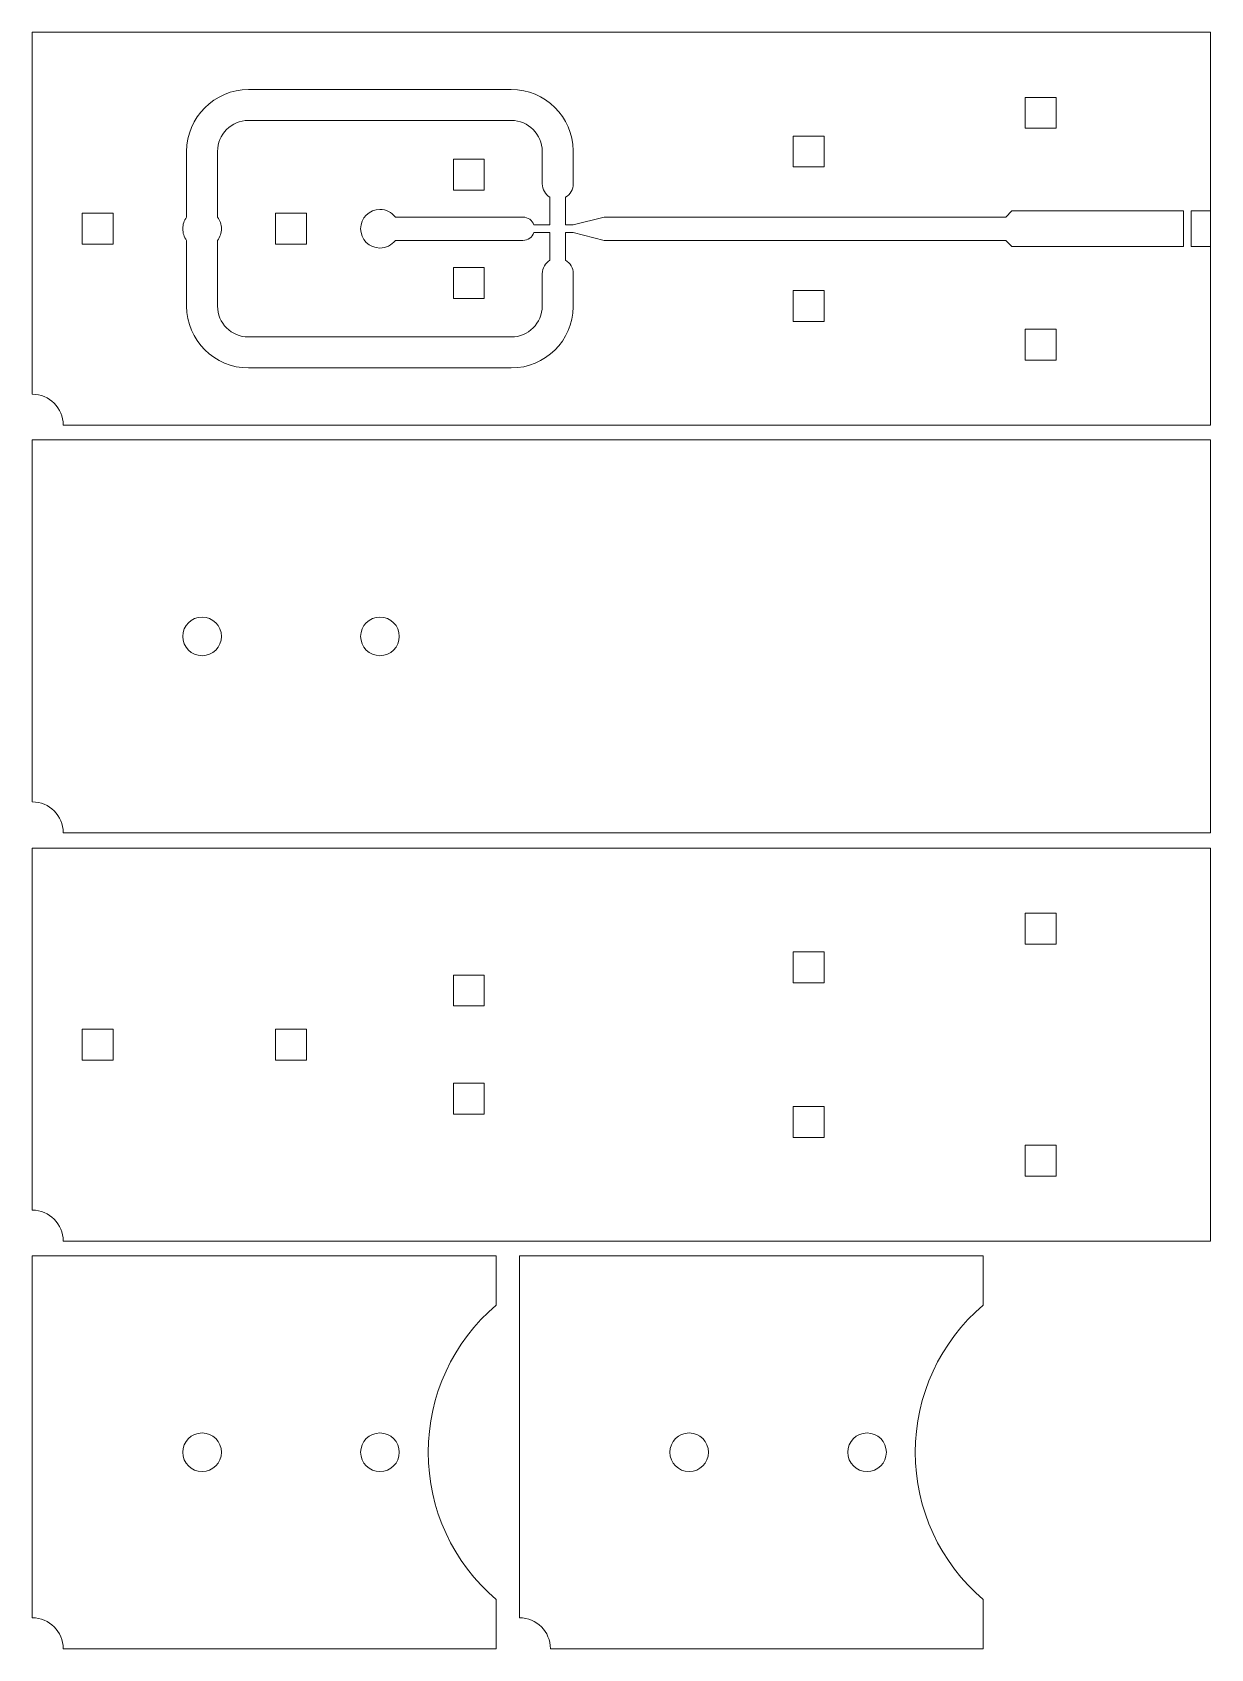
# Model space of a CAD drawing. Header units: centimetres. Extents: x 270 to 277.5, y 180.1 to 190.4.
import ezdxf

# ---------------------------------------------------------------- set-up
doc = ezdxf.new("R2010")
doc.units = ezdxf.units.CM
doc.layers.add('PDF_Geometría', color=1, linetype='Continuous')

msp = doc.modelspace()

# ---------------------------------------------------------------- linework, layer by layer
at = {"layer": 'PDF_Geometría', "lineweight": 0}
for points in [[(270.003, 188.11), (270.003, 190.413), (277.503, 190.413), (277.503, 187.913), (270.2, 187.913, 0.412471)], [(273.397, 189.363), (273.397, 189.187), (273.446, 189.187), (273.643, 189.237), (276.199, 189.237), (276.238, 189.276), (276.322, 189.276), (277.06, 189.276), (277.331, 189.276), (277.331, 189.05), (277.06, 189.05), (276.322, 189.05), (276.238, 189.05), (276.199, 189.089), (273.643, 189.089), (273.446, 189.138), (273.397, 189.138), (273.397, 188.962, -0.267001), (273.446, 188.877), (273.446, 188.872), (273.446, 188.858), (273.446, 188.671), (273.446, 188.666), (273.446, 188.666, -0.408841), (273.052, 188.277), (271.379, 188.277, -0.4125), (270.985, 188.671), (270.985, 188.867), (270.985, 189.089, -0.163067), (270.961, 189.163, -0.163074), (270.985, 189.237), (270.985, 189.458), (270.985, 189.655, -0.412498), (271.379, 190.049), (273.052, 190.049, -0.408839), (273.446, 189.66), (273.446, 189.66), (273.446, 189.655), (273.446, 189.468), (273.446, 189.453), (273.446, 189.448, -0.267009)], [(272.093, 189.163, -0.414201), (272.216, 189.286, -0.236462), (272.314, 189.237), (272.956, 189.237), (273.126, 189.237, -0.316327), (273.196, 189.187), (273.298, 189.187), (273.298, 189.363, -0.267032), (273.249, 189.448), (273.249, 189.453), (273.249, 189.468), (273.249, 189.655, 0.412507), (273.052, 189.852), (271.379, 189.852, 0.412507), (271.182, 189.655), (271.182, 189.458), (271.182, 189.237, -0.163104), (271.207, 189.163, -0.163097), (271.182, 189.089), (271.182, 188.867), (271.182, 188.671, 0.412511), (271.379, 188.474), (273.052, 188.474, 0.412511), (273.249, 188.671), (273.249, 188.858), (273.249, 188.872), (273.249, 188.877, -0.267024), (273.298, 188.962), (273.298, 189.138), (273.196, 189.138, -0.316309), (273.126, 189.089), (272.956, 189.089), (272.314, 189.089, -0.236462), (272.216, 189.04, -0.41418)], [(270.003, 185.516), (270.003, 187.819), (277.503, 187.819), (277.503, 185.319), (270.2, 185.319, 0.412471)], [(270.961, 186.569, 0.41419), (271.084, 186.446, 0.41418), (271.207, 186.569, 0.414169), (271.084, 186.692, 0.41418)], [(272.093, 186.569, 0.41418), (272.216, 186.446, 0.41419), (272.339, 186.569, 0.414211), (272.216, 186.692, 0.414201)], [(270.003, 182.918), (270.003, 185.221), (277.503, 185.221), (277.503, 182.721), (270.2, 182.721, 0.412471)], [(272.956, 180.44), (272.956, 180.127), (270.2, 180.127, 0.412539), (270.003, 180.324), (270.003, 182.627), (272.956, 182.627), (272.956, 182.314, 0.220437), (272.523, 181.377, 0.220437)], [(276.056, 180.44), (276.056, 180.127), (273.301, 180.127, 0.412539), (273.104, 180.324), (273.104, 182.627), (276.056, 182.627), (276.056, 182.314, 0.220439), (275.623, 181.377, 0.220439)], [(270.961, 181.377, 0.41419), (271.084, 181.254, 0.41418), (271.207, 181.377, 0.41418), (271.084, 181.5, 0.41419)], [(272.093, 181.377, 0.41418), (272.216, 181.254, 0.41419), (272.339, 181.377, 0.414211), (272.216, 181.5, 0.414201)], [(274.061, 181.377, 0.41418), (274.184, 181.254, 0.41419), (274.307, 181.377, 0.41419), (274.184, 181.5, 0.41418)], [(275.193, 181.377, 0.41418), (275.316, 181.254, 0.414184), (275.439, 181.377, 0.414205), (275.316, 181.5, 0.414201)]]:
    msp.add_lwpolyline(points, format="xyb", close=True, dxfattribs=at)
for points in [[(276.322, 189.999), (276.519, 189.999), (276.519, 189.803), (276.322, 189.803)], [(274.846, 189.753), (275.043, 189.753), (275.043, 189.556), (274.846, 189.556)], [(272.683, 189.606), (272.88, 189.606), (272.88, 189.409), (272.683, 189.409)], [(270.321, 189.261), (270.518, 189.261), (270.518, 189.064), (270.321, 189.064)], [(271.551, 189.261), (271.748, 189.261), (271.748, 189.064), (271.551, 189.064)], [(277.38, 189.276), (277.503, 189.276), (277.503, 189.05), (277.38, 189.05)], [(272.683, 188.917), (272.88, 188.917), (272.88, 188.72), (272.683, 188.72)], [(274.846, 188.769), (275.043, 188.769), (275.043, 188.572), (274.846, 188.572)], [(276.322, 188.523), (276.519, 188.523), (276.519, 188.326), (276.322, 188.326)], [(276.322, 184.807), (276.519, 184.807), (276.519, 184.611), (276.322, 184.611)], [(274.846, 184.561), (275.043, 184.561), (275.043, 184.365), (274.846, 184.365)], [(272.683, 184.414), (272.88, 184.414), (272.88, 184.217), (272.683, 184.217)], [(270.321, 184.069), (270.518, 184.069), (270.518, 183.872), (270.321, 183.872)], [(271.551, 184.069), (271.748, 184.069), (271.748, 183.872), (271.551, 183.872)], [(272.683, 183.725), (272.88, 183.725), (272.88, 183.528), (272.683, 183.528)], [(274.846, 183.577), (275.043, 183.577), (275.043, 183.38), (274.846, 183.38)], [(276.322, 183.331), (276.519, 183.331), (276.519, 183.134), (276.322, 183.134)]]:
    msp.add_lwpolyline(points, close=True, dxfattribs=at)

doc.saveas('drawing.dxf')
